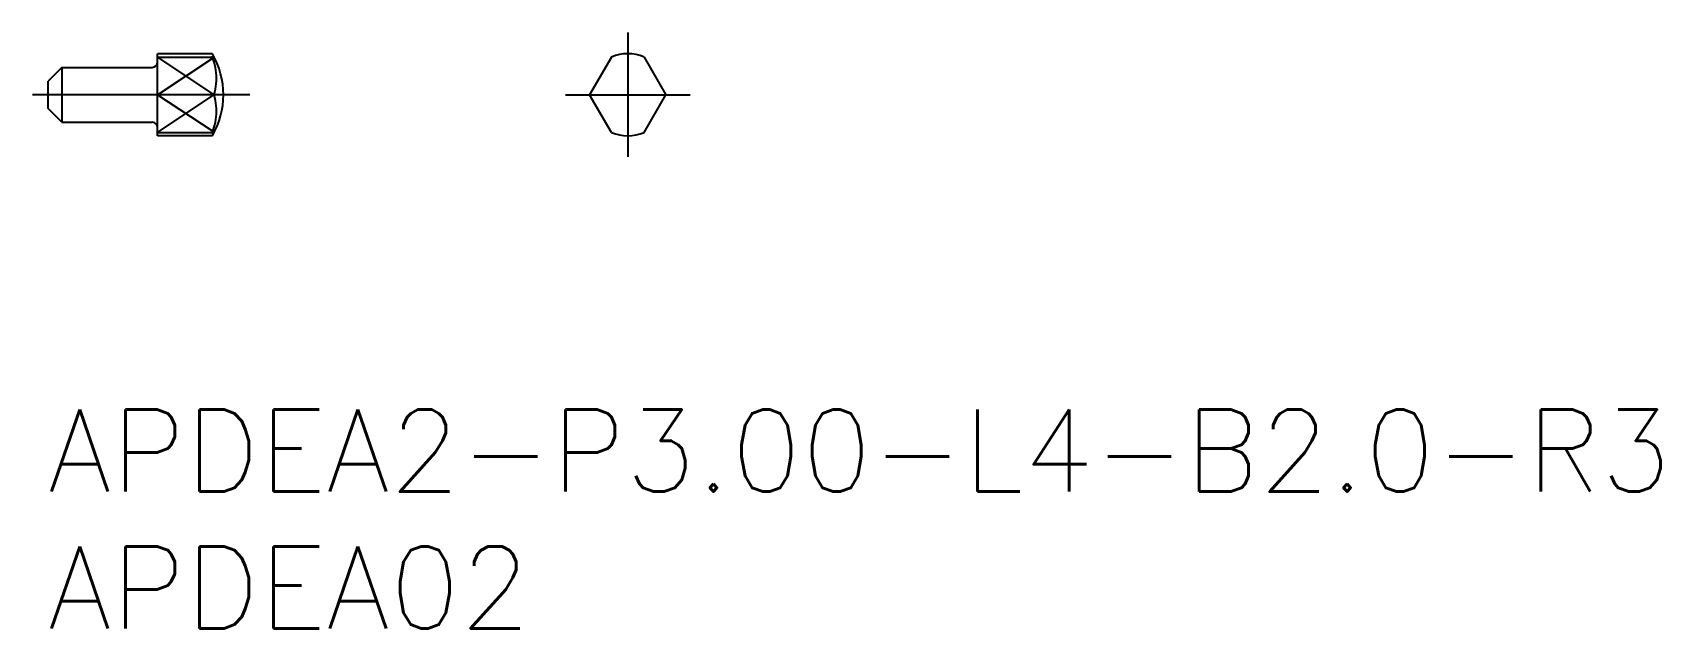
# Model space of a CAD drawing. Extents: x -0.6 to 58.9, y -8 to 13.8.
import ezdxf

# ---------------------------------------------------------------- set-up
doc = ezdxf.new("R2010")
doc.units = 0
doc.header["$LTSCALE"] = 0.5
doc.linetypes.add('CENTER', pattern=[50.8, 31.75, -6.35, 6.35, -6.35])
for name, color, linetype in [('MSM_CENTER', 1, 'CENTER'), ('MSM_CONTINUOUS', 7, 'CONTINUOUS'), ('MSM_NARROW', 5, 'CONTINUOUS'), ('MSM_PART_NUMBER', 7, 'CONTINUOUS')]:
    doc.layers.add(name, color=color, linetype=linetype)
doc.styles.get("Standard").update_dxf_attribs({"font": 'txt.shx', "height": 1, "bigfont": 'bigfont.shx'})

# ---------------------------------------------------------------- blocks, each defined once
blk = doc.blocks.new('*U14')
at = {"layer": 'MSM_PART_NUMBER'}
blk.add_text('APDEA2-P3.00-L4-B2.0-R3', height=3, dxfattribs=at).set_placement((0, -3))
blk = doc.blocks.new('*U15')
at = {"layer": 'MSM_PART_NUMBER'}
blk.add_text('APDEA02', height=3, dxfattribs=at).set_placement((0, -8))

msp = doc.modelspace()

# ---------------------------------------------------------------- linework, layer by layer
at = {"layer": 'MSM_CENTER'}
for p, q in [((21.172, 13.773), (21.172, 9.227)), ((7.37, 11.5), (-0.566, 11.5)), ((18.899, 11.5), (23.446, 11.5))]:
    msp.add_line(p, q, dxfattribs=at)
at = {"layer": 'MSM_CONTINUOUS'}
for p, q in [((0.5, 12.5), (0, 12)), ((0.5, 12.5), (0.5, 10.5)), ((0.5, 12.5), (3.8, 12.5)), ((6, 13), (4, 13)), ((4, 10), (4, 13)), ((4, 12.875), (6, 12.875)), ((20.572, 12.875), (19.779, 11.5)), ((21.772, 12.875), (22.566, 11.5)), ((0, 11), (0, 12)), ((6.059, 11.5), (4, 11.5)), ((4, 11.5), (4, 11.5)), ((20.572, 10.125), (19.779, 11.5)), ((21.772, 10.125), (22.566, 11.5)), ((0.5, 10.5), (0, 11)), ((0.5, 10.5), (3.8, 10.5)), ((4, 10.125), (6, 10.125)), ((6, 10), (4, 10))]:
    msp.add_line(p, q, dxfattribs=at)
for centre, radius, start, end in [((3.8, 12.7), 0.2, 270, 0), ((3.402, 11.5), 3, 330, 30), ((4.027, 12.092), 2.122, 11.07332, 21.63237), ((4.084, 12.104), 2.064, 348.92668, 11.07332), ((21.172, 11.5), 1.5, 66.42182, 113.57818), ((4.027, 12.115), 2.122, 343.1659, 348.92668), ((4.027, 10.885), 2.122, 11.07332, 16.8341), ((4.084, 10.896), 2.064, 348.92668, 11.07332), ((3.8, 10.3), 0.2, 0, 90), ((4.027, 10.908), 2.122, 338.36763, 348.92668), ((21.172, 11.5), 1.5, 246.42182, 293.57818)]:
    msp.add_arc(centre, radius, start, end, dxfattribs=at)
at = {"layer": 'MSM_NARROW'}
for p, q in [((4, 12.875), (6.059, 11.5)), ((4, 11.5), (6.015, 12.835)), ((6, 12.852), (6, 12.915)), ((4, 10.125), (6.059, 11.5)), ((4, 11.5), (6.015, 10.165)), ((6, 10.183), (6, 10.085))]:
    msp.add_line(p, q, dxfattribs=at)

# ---------------------------------------------------------------- block references
at = {"layer": 'MSM_CONTINUOUS'}
for name in ['*U14', '*U15']:
    msp.add_blockref(name, (0, 0), dxfattribs=at)

doc.saveas('drawing.dxf')
